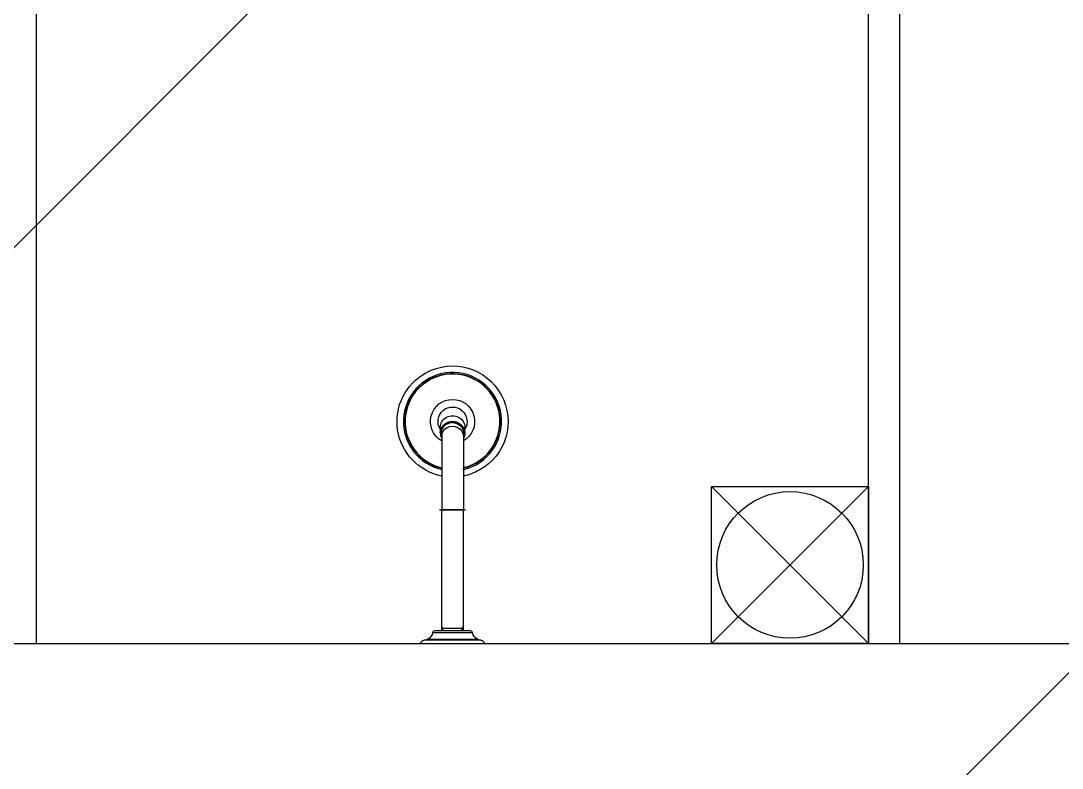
# Model space of a CAD drawing. Header units: millimetres. Extents: x 732 to 1037, y 127 to 299.
# Drawn here: x 738.493 to 739.488, y 283.858 to 284.572 of the extents above; entities that cross this region are included whole.
import ezdxf

# ---------------------------------------------------------------- set-up
doc = ezdxf.new("R2010")
doc.units = ezdxf.units.MM
doc.layers.add('I-ARQ', color=8, linetype='Continuous')

# ---------------------------------------------------------------- blocks, each defined once
blk = doc.blocks.new('A$C4CA24491')
at = {"layer": 'I-ARQ', "color": 2}
for p, q in [((0, 5.1752), (12.75, 17.9252)), ((0, 3.76099), (12.75, 16.51099))]:
    blk.add_line(p, q, dxfattribs=at)

msp = doc.modelspace()

# ---------------------------------------------------------------- linework, layer by layer
at = {"layer": 'I-ARQ'}
for p, q in [((738.50758, 283.97753), (738.50758, 285.18753)), ((739.30258, 283.97753), (739.30258, 285.18753)), ((739.33258, 283.97753), (739.33258, 285.18753)), ((739.30258, 283.97753), (739.15258, 284.12753)), ((739.30258, 284.12753), (739.15258, 283.97753)), ((739.15258, 283.97753), (739.15258, 284.12753)), ((739.15258, 284.12753), (739.30258, 284.12753)), ((739.30258, 284.12753), (739.30258, 283.97753)), ((734.43258, 283.97753), (740.37758, 283.97753)), ((739.30258, 283.97753), (739.15258, 283.97753))]:
    msp.add_line(p, q, dxfattribs=at)
for points in [[(738.89475, 284.13743, -0.700978), (738.87965, 284.23603, -1), (738.93052, 284.14291, -0.07613), (738.91542, 284.13743)], [(738.91542, 284.14367, 0.06962), (738.92759, 284.14827, 5.480122), (738.89475, 284.14367)], [(738.91542, 284.14367), (738.91542, 284.14503, 0.067971), (738.92696, 284.14943, 5.429636), (738.89475, 284.14503)], [(738.91542, 284.17099), (738.91542, 284.14537, 0.067551), (738.9268, 284.14972, 5.416932), (738.89475, 284.14537)], [(738.89475, 284.17099, -3.836175), (738.91542, 284.17099)], [(738.89332, 284.18213, -1.802734), (738.91685, 284.18213)], [(738.89332, 284.18394), (738.89332, 284.17846, 0.128945), (738.89475, 284.17328)], [(738.88601, 283.9878, -0.280777), (738.88113, 283.98169)], [(738.92415, 283.9878, 0.377188), (738.92217, 283.98954), (738.888, 283.98954, 0.377188), (738.88601, 283.9878)], [(738.92903, 283.98169, -0.280777), (738.92415, 283.9878)], [(738.87795, 283.98053, 0.164371), (738.8742, 283.97753), (738.93597, 283.97753, 0.164371), (738.93222, 283.98053)]]:
    msp.add_lwpolyline(points, format="xyb", dxfattribs=at)
for points in [[(738.91685, 284.18213), (738.91685, 284.18395)], [(738.91685, 284.17857), (738.91685, 284.18213)], [(738.89475, 284.18048), (738.89475, 284.17099)], [(738.91542, 284.18048), (738.91542, 284.17099)], [(738.89475, 284.17099), (738.89475, 284.13743)], [(738.91542, 284.14367), (738.91542, 284.13743)], [(738.89475, 284.13743), (738.89475, 284.10517)], [(738.91542, 284.13743), (738.91542, 284.10517)], [(738.89268, 284.10517), (738.91749, 284.10517)], [(738.89475, 283.98954), (738.89475, 284.10517)], [(738.91542, 284.10517), (738.89475, 284.10517)], [(738.91542, 283.98954), (738.91542, 284.10517)], [(738.89578, 283.98954), (738.89578, 283.99187), (738.89475, 283.99366)], [(738.91439, 283.99187), (738.91542, 283.99366)], [(738.92415, 283.9878), (738.88601, 283.9878)], [(738.91542, 283.99187), (738.89475, 283.99187)], [(738.91439, 283.99187), (738.89692, 283.99187)], [(738.91439, 283.98954), (738.91439, 283.99187)]]:
    msp.add_lwpolyline(points, dxfattribs=at)
msp.add_lwpolyline([(738.93222, 283.98053), (738.87795, 283.98053), (738.88113, 283.98169), (738.92903, 283.98169)], close=True, dxfattribs=at)
msp.add_circle((739.22758, 284.05253), 0.07, dxfattribs=at)
at = {"layer": 'I-ARQ', "extrusion": (0, 0, -1)}
for centre, major_axis, ratio, start_param, end_param in [((738.90508, 284.18395), (-0.01176, 0), 0.939693, -0.000029, 1.070796), ((738.90508, 284.18395), (-0.01176, 0), 0.939693, 1.070796, 3.141564), ((738.90508, 284.1784), (0.01126, 0), 0.939693, 2.733002, 6.691777), ((738.90508, 284.1784), (0.01116, 0), 0.939693, 2.754135, 6.670643), ((738.90508, 284.17857), (-0.01176, 0), 0.939693, -0.000042, 3.14155), ((738.90508, 284.17852), (0.01055, 0), 0.939693, 3.141564, 4.212389), ((738.90508, 284.17542), (-0.01034, 0), 0.939693, 0, 3.141593), ((738.90508, 284.17852), (0.01055, 0), 0.939693, 4.212389, 6.283156), ((738.90508, 284.17852), (-0.01055, 0), 0.939693, -0.199439, -0.000029), ((738.90508, 284.17908), (0.00722, 0.00722), 1, 3.73929, 3.900306), ((738.90508, 284.17908), (-0.00722, 0.00722), 1, 2.382882, 2.5439), ((738.90509, 284.17857), (-0.01176, 0.00001), 0.942388, 3.140774, 3.638398), ((738.90508, 284.17852), (0.01055, 0), 0.939693, -0.000029, 0.199444)]:
    msp.add_ellipse(centre, major_axis=major_axis, ratio=ratio, start_param=start_param, end_param=end_param, dxfattribs=at)

# ---------------------------------------------------------------- block references
msp.add_blockref('A$C4CA24491', (733.63258, 274.32726))

doc.saveas('drawing.dxf')
